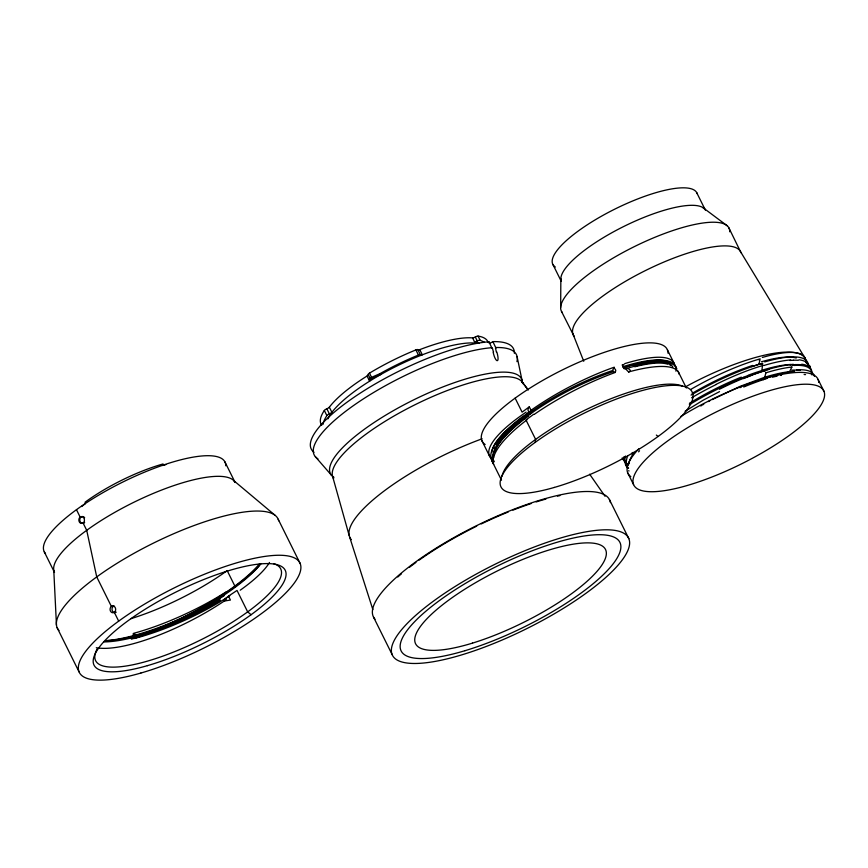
<?xml version="1.0" encoding="UTF-8"?>
<svg xmlns="http://www.w3.org/2000/svg" width="868" height="868" viewBox="0 0 868 868"><rect width="100%" height="100%" fill="white"/><g stroke="black" fill="none" stroke-linecap="round" stroke-linejoin="round"><path stroke-width="1.3" d="M560.663 307.522L560.847 278.606M535.111 442.441L535.621 439.403L525.965 419.938L533.712 414.264M751.677 366.665L758.882 364.3L759.977 359.819L759.109 360.079M712.194 399.606L740.133 386.336L764.784 377.211L765.891 372.719M529.241 406.886C524.771 412.745 534.124 413.721 529.241 406.886L522.091 412.137L515.136 398.13M612.634 370.517L613.839 367.826C618.602 371.461 613.35 373.728 612.634 370.517A100.558 29.382 -26.8 0 0 493.632 457.436M791.952 366.969L789.544 371.667L794.578 371.374M494.38 461.125L493.176 462.839L491.255 458.966L493.382 459.096M805.905 361.956L810.137 366.459A1.606 1.541 21.6 0 1 810.05 366.969L809.41 368.021M625.068 461.928L625.741 461.071M524.977 415.36L524.044 416.076L525.455 415.002M525.314 415.023L529.339 412.061M525.758 414.687L528.428 412.723M84.966 502.301L85.813 501.671A78.326 21.331 -26.4 0 1 163.076 463.957M528.829 412.517L530.305 411.454M530.25 411.41L531.791 410.39M628.638 371.938C620.642 365.092 634.801 369.931 628.638 371.938A103.335 26.745 -25.4 0 1 679.253 374.412M227.166 591.867L235.109 586.573L227.177 570.601A103.292 28.123 -26.4 0 1 130.894 618.678M229.087 595.73L237.029 590.446L247.662 611.864L251.091 614.718M685.123 411.258L703.004 400.278L719.529 391.642M700.769 406.007L701.68 405.464M702.603 404.922L703.774 404.228M708.559 401.548L709.774 400.886M368.206 374.607L370.169 378.567A2.571 0.64 -19.5 0 1 371.569 377.33L380 373.652A93.028 25.335 -26.4 0 1 418.452 355.077A2.561 0.694 -26.4 0 1 420.448 354.914A2.561 0.694 -26.4 0 0 422.325 354.795L419.765 349.641A2.561 0.694 -26.4 0 1 417.888 349.761A2.561 0.694 -26.4 0 0 415.891 349.923A93.028 25.335 -26.4 0 0 369.486 373.142A2.561 0.694 -26.4 0 0 368.206 374.607A2.561 0.694 -26.4 0 1 367.045 376.018A88.927 24.217 -26.4 0 0 329.341 407.19A2.561 0.694 -26.4 0 1 326.856 408.795A2.561 0.694 -26.4 0 0 324.328 410.466A93.028 25.335 -26.4 0 0 321.735 425.287M740.61 378.415L748.086 375.497M743.247 378.632L751.145 375.573M623.908 368.575L622.323 364.951L623.994 364.419M623.05 367.218L623.56 367.055M623.625 368.379L624.114 368.162M625.915 368.292L624.342 368.781L622.323 364.951M761.703 364.473L762.321 364.289L758.882 364.3M762.397 366.47L761.811 370.799L765.25 370.777M789.913 360.47L793.46 360.231M792.592 364.864L796.173 364.636M790.064 364.961L794.828 364.951M76.471 509.679L80.127 517.046L81.115 517.002M80.149 517.089A3.418 2.756 -89.8 0 0 79.259 521.787A3.418 2.756 -89.8 0 0 83.035 522.916L84.033 522.894M113.339 606.298L111.364 606.396L96.728 576.916L86.713 530.315L83.057 522.937M114.283 612.265A3.418 2.767 89.8 0 1 110.486 611.126A3.418 2.767 89.8 0 1 111.386 606.428A3.418 2.821 84.7 0 1 115.249 607.665A3.418 2.821 84.7 0 1 114.305 612.32L116.258 612.2M764.784 377.211L768.223 377.189M808.433 366.177L810.137 366.459M811.287 372.589L812.036 372.622L812.502 374.575M623.517 457.067L625.231 457.143M629.029 463.664L626.284 463.534A103.444 31.367 -27 0 1 627.803 455.581M479.093 343.251A90.207 34.264 -24.5 0 0 474.438 341.645A2.571 0.977 -24.5 0 0 477.27 340.961A2.571 0.977 -24.5 0 1 480.156 340.299L484.322 342.111M380 373.652L381.193 374.282A88.927 24.217 -26.4 0 1 477.856 343.402M702.95 207.626L727.189 225.767M656.349 435.063L658.074 436.485M233.752 480.612L274.939 515.18M627.846 468.297L626.794 467.017A103.607 31.53 -26.5 0 1 625.003 461.96A108.185 32.897 -26.8 0 1 625.47 456.026M315.366 456.709L331.533 475.317M521.722 381.464L528.254 390.036M522.211 382.039L527.82 389.417M589.654 474.221L605.05 496.29M804.755 357.681L740.426 251.492L728.87 227.839M806.101 361.696L806.448 362.26M806.784 362.813L807.121 363.377M807.631 364.224L808.813 366.188M367.045 376.018L369.649 381.15A88.927 24.217 -26.4 0 0 327.909 418.886M561.531 311.482L573.401 334.983M818.112 379.511L823.971 391.316A106.026 28.872 -26.4 0 1 690.754 484.442A106.026 28.872 -26.4 0 1 671.572 438.156A106.026 28.872 -26.4 0 1 823.949 391.316M696.711 192.653L705.391 210.143M667.373 349.782L674.165 363.421M678.038 371.222L686.36 387.996M674.675 365.059L676.595 368.922M552.927 264.523L561.064 280.917M627.705 472.832L633.564 484.626M609.401 499.523L628.823 538.627A131.795 35.881 -26.4 0 1 463.328 654.385A131.795 35.881 -26.4 0 1 439.36 596.902A131.795 35.881 -26.4 0 1 628.823 538.627M489.226 343.327A3.418 0.933 -26.4 0 0 492.894 341.623L495.975 348.144M314.042 452.304A112.873 30.727 -26.4 0 1 363.8 390.85A112.873 30.727 -26.4 0 1 488.966 341.808L492.037 348.339M419.765 349.641A88.927 24.217 -26.4 0 1 472.583 337.902A2.561 0.694 -26.4 0 0 475.295 337.001A2.561 0.694 -26.4 0 1 478.073 336.1L480.156 340.299M475.295 337.001L477.259 340.961M472.583 337.902L475.143 343.066M491.863 460.778L501.509 480.21M417.888 349.761L420.448 354.914M415.891 349.923L418.452 355.077M369.486 373.142L371.569 377.33M329.341 407.19L331.901 412.343A2.561 0.694 -26.4 0 1 329.417 413.949A2.561 0.694 -26.4 0 0 326.889 415.62A93.028 25.335 -26.4 0 0 323.015 424.387M326.856 408.795L329.417 413.949M324.328 410.466L326.889 415.62M392.184 654.656L373.533 617.126M278.205 519.281L300.154 563.495M224.91 461.874L235.152 482.51M114.294 612.287L118.677 621.13M44.279 551.842L54.521 572.479M57.125 627.683L79.075 671.897M481.914 440.716L489.943 456.904M572.88 333.779L583.752 361.262M349.587 536.88L372.86 609.618M493.165 352.213C495.313 362.878 500.38 364.18 496.854 352.039M332.531 476.141L349.11 535.274M517.089 356.672L522.2 381.128M53.773 570.243L56.463 625.144M502.04 476.174A103.292 28.123 -26.4 0 1 581.81 411.725A103.292 28.123 -26.4 0 1 682.432 386.086M485.158 444.514A103.292 28.123 -26.4 0 1 561.325 370.462A103.292 28.123 -26.4 0 1 668.002 353.2M493.1 459.725A103.335 27.733 -25.2 0 1 526.149 412.126M491.147 459.02A103.335 30.13 -26.8 0 1 523.274 416.097M493.697 464.304A103.335 29.523 -27.4 0 1 528.504 416M493.274 462.785A103.335 29.523 -27.4 0 1 526.898 419.906M624.841 367.37A100.558 25.769 -27.3 0 1 666.385 362.119M625.383 368.867A103.335 26.051 -26.6 0 1 676.725 368.867M624.298 366.263A100.558 25.769 -27.3 0 1 670.389 363.323M624.721 363.627A103.335 26.528 -27.2 0 1 674.566 365.113M628.888 365.764A103.335 26.528 -27.2 0 1 675.922 371.178M530.89 410.369A103.335 28.535 -27.6 0 1 614.284 367.186M534.384 414.286A103.335 27.44 -27.6 0 1 615.217 372.47M493.61 448.637A100.558 26.973 -25.1 0 1 494.196 447.313M495.747 444.546A100.558 26.973 -25.1 0 1 532.507 412.213M491.917 452.315A100.558 26.973 -25.1 0 1 531.965 411.117M494.825 451.783A100.558 29.382 -26.8 0 1 613.22 371.656M634.768 366.784A100.558 25.769 -27.3 0 1 667.98 364.256M670.009 365.102A100.558 25.769 -27.3 0 1 670.877 365.602M634.215 365.678A100.558 25.769 -27.3 0 1 672.83 367.001M574.128 336.079A93.375 25.422 -26.4 0 1 644.761 270.892A93.375 25.422 -26.4 0 1 740.946 252.696M562.269 312.578A93.549 25.465 -26.4 0 1 637.383 245.134A93.549 25.465 -26.4 0 1 729.749 231.799M561.162 280.972A80.377 21.884 -26.4 0 1 623.05 226.83A80.377 21.884 -26.4 0 1 704.762 209.199M680.588 416.607A106.037 28.872 -26.4 0 1 818.741 382.473M630.83 476.608A106.037 28.872 -26.4 0 1 638.826 448.789M628.627 468.167A104.203 31.877 -25 0 1 625.741 463.805M628.367 465.064A103.889 31.498 -27 0 1 633.64 453.085M631.698 453.747A104.193 31.476 -27.3 0 1 632.468 452.499M625.546 461.993A104.344 30.771 -25 0 1 622.204 457.87M626.631 463.61A102.457 30.912 -25.5 0 1 623.148 458.423M628.92 471.118A103.693 31.519 -26.5 0 1 628.779 470.575M638.609 451.859A103.91 29.62 -28.3 0 1 639.532 450.72M764.751 377.244A98.583 24.412 -27.9 0 1 789.522 371.678M765.76 372.849A103.444 25.671 -27.8 0 1 791.844 367.055M719.463 389.244A104.203 28.59 -28.9 0 1 768.983 369.377M794.101 365.45A103.737 25.389 -27.6 0 1 811.808 374.9M791.638 370.191A98.952 24.065 -27.6 0 1 800.133 370.43M768.115 377.309A103.889 25.801 -27.8 0 1 794.48 371.45M743.724 387.009A103.693 26.376 -28 0 1 767.106 378.394M796.726 369.866A104.193 25.508 -27.6 0 1 814.423 376.354M762.364 357.453A104.062 26.138 -28 0 1 805.623 361.923M761.464 361.761A99.353 24.89 -28 0 1 796.206 358.05M685.362 386.922A103.845 28.275 -26.4 0 1 806.122 362.726M764.719 361.913A104.507 26.257 -27.9 0 1 808.314 366.426M692.121 393.367A99.212 27.592 -28.5 0 1 752.654 365.439M691.047 395.081A104.344 29.284 -28.3 0 1 762.842 363.215M690.711 389.45A103.9 29.176 -28.3 0 1 760.184 358.842M763.645 365.558A107.719 26.973 -27.9 0 1 790.672 359.916M762.549 370.05A101.925 25.476 -28 0 1 790.77 364.473M748.325 375.171A98.366 24.998 -28.2 0 1 762.104 370.484M795.479 364.538A98.757 23.653 -27.2 0 1 796.303 364.614A99.939 24.217 -27.3 0 1 800.947 364.712M793.504 360.209A99.527 24.109 -27.3 0 1 798.213 360.296M798.983 359.808A103.411 24.998 -27.2 0 1 809.009 367.37M765.999 370.018A108.185 27.103 -27.9 0 1 793.341 364.31M751.352 375.291A103.607 26.355 -28.1 0 1 765.522 370.506M801.728 364.224A103.878 25.118 -27.2 0 1 811.688 372.784M689.42 403.294A98.746 27.592 -28.5 0 1 741.315 377.135M689.344 404.738A103.965 29.013 -28.4 0 1 743.952 377.363M691.579 397.804A103.802 29.479 -28.3 0 1 716.057 384.589M716.057 384.372A102.457 27.646 -28.4 0 1 763.493 365.287M744.31 385.891A103.693 28.232 -26.4 0 1 746.068 385.251M763.059 379.685A103.693 28.232 -26.4 0 1 764.686 379.218M772.574 377.157A103.693 28.232 -26.4 0 1 777.12 376.137M780.766 375.421A103.693 28.232 -26.4 0 1 781.482 375.291M739.937 387.66A112.699 30.684 -26.4 0 1 741.229 387.128M804.126 374.52A103.91 24.89 -26.2 0 1 805.547 374.629M555.357 267.04A80.377 21.884 -26.4 0 1 610.725 211.195A80.377 21.884 -26.4 0 1 697.156 193.694M114.912 612.667A3.418 2.799 87.2 0 1 112.037 609.694A3.418 2.799 87.2 0 1 114.088 605.929M273.735 563.69A103.292 28.123 -26.4 0 1 196.96 641.756A103.292 28.123 -26.4 0 1 97.086 649.004M226.396 599.593A103.335 29.523 -27.4 0 1 96.305 647.691M224.183 595.698A103.335 27.733 -25.2 0 1 106.721 640.562M269.503 562.475A103.335 26.745 -25.4 0 1 240.241 590.186M226.255 591.802A103.335 27.733 -25.2 0 1 133.509 633.358M229.749 595.774A103.335 28.828 -25.2 0 1 134.258 638.512M259.239 565.437A103.335 26.528 -27.2 0 1 234.892 586.594M58.97 630.504A123.126 33.526 -26.4 0 1 151.792 543.932A123.126 33.526 -26.4 0 1 278.682 520.778M53.87 570.688A100.894 27.472 -26.4 0 1 135.137 501.65A100.894 27.472 -26.4 0 1 235.109 482.413M84.663 522.265A3.418 2.799 87.2 0 1 80.637 522.362A3.418 2.799 87.2 0 1 80.626 517.447A3.418 2.799 87.2 0 1 84.652 517.708M80.116 517.024A3.418 2.821 84.1 0 1 84.012 518.326A3.418 2.821 84.1 0 1 83.068 522.981M45.527 553.589A100.894 27.472 -26.4 0 1 124.894 481.024A100.894 27.472 -26.4 0 1 225.788 465.791M81.679 506.543A74.225 20.214 -26.4 0 1 85.4 503.624M162.533 465.508A74.225 20.214 -26.4 0 1 165.864 464.64M220.45 600.287A100.558 26.973 -25.1 0 1 104.138 641.897M219.897 599.191A100.558 26.973 -25.1 0 1 105.44 640.758M259.282 564.059A100.558 25.769 -27.3 0 1 130.851 638.056M260.877 563.875A100.558 25.769 -27.3 0 1 131.393 639.163M492.894 341.623A112.873 30.727 -26.4 0 1 514.355 353.276M488.228 342.437A3.418 0.933 -26.4 0 1 488.944 341.808M495.812 347.515A112.873 30.727 -26.4 0 1 516.948 361.641M317.938 458.846A112.873 30.727 -26.4 0 1 365.233 397.696A112.873 30.727 -26.4 0 1 491.874 347.71M333.963 477.335A106.645 29.035 -26.4 0 1 411.378 401.016A106.645 29.035 -26.4 0 1 522.319 382.734M495.487 348.155A58.481 30.857 70.5 0 1 496.366 351.985M493.545 352.137A58.481 33.689 69.8 0 1 492.427 348.307M369.649 381.15A88.927 24.217 -26.4 0 1 381.193 374.282A90.728 22.568 -19.6 0 0 368.943 379.739A2.734 0.629 -20.7 0 0 370.213 378.546M478.073 336.1A93.028 25.335 -26.4 0 1 487.957 341.959M397.772 577.003A129.972 35.393 -26.4 0 1 401.493 573.759M409.501 567.271A129.972 35.393 -26.4 0 1 415.924 562.442M419.135 560.12A129.972 35.393 -26.4 0 1 476.706 526.149M481.263 523.925A129.972 35.393 -26.4 0 1 508.225 512.011M512.945 510.145A129.972 35.393 -26.4 0 1 531.107 503.57M536.153 501.943A129.972 35.393 -26.4 0 1 545.939 499.046M557.462 496.149A129.972 35.393 -26.4 0 1 559.914 495.606M375.03 619.242A131.784 35.881 -26.4 0 1 475.838 526.03A131.784 35.881 -26.4 0 1 610.432 502.605M333.637 478.583A106.026 28.872 -26.4 0 1 414.513 404.987A106.026 28.872 -26.4 0 1 523.295 383.96M351.345 539.646A117.701 32.051 -26.4 0 1 482.141 438.785M135.365 635.137L134.931 637.774L133.01 633.911L134.811 634.041L135.365 635.137M228.501 596.186L223.966 599.896L224.519 601.003L230.421 600.059L228.501 596.186M554.337 487.436A106.71 29.056 -26.4 0 0 692.805 393.779A106.71 29.056 -26.4 0 0 542.63 437.168A106.71 29.056 -26.4 0 0 554.337 487.436M464.944 650.707A122.128 33.255 -26.4 0 0 620.349 543.444A122.128 33.255 -26.4 0 0 446.195 595.763A122.128 33.255 -26.4 0 0 464.944 650.707M147.365 665.669A106.71 29.056 -26.4 0 0 285.832 572.023A106.71 29.056 -26.4 0 0 135.658 615.412A106.71 29.056 -26.4 0 0 147.365 665.669M140.855 673.047A123.126 33.526 -26.4 0 0 300.632 564.992A123.126 33.526 -26.4 0 0 127.357 615.054A123.126 33.526 -26.4 0 0 140.855 673.047M472.528 643.101A106.026 28.872 -26.4 0 0 605.723 549.976A106.026 28.872 -26.4 0 0 453.346 596.815A106.026 28.872 -26.4 0 0 472.528 643.101"/></g></svg>
